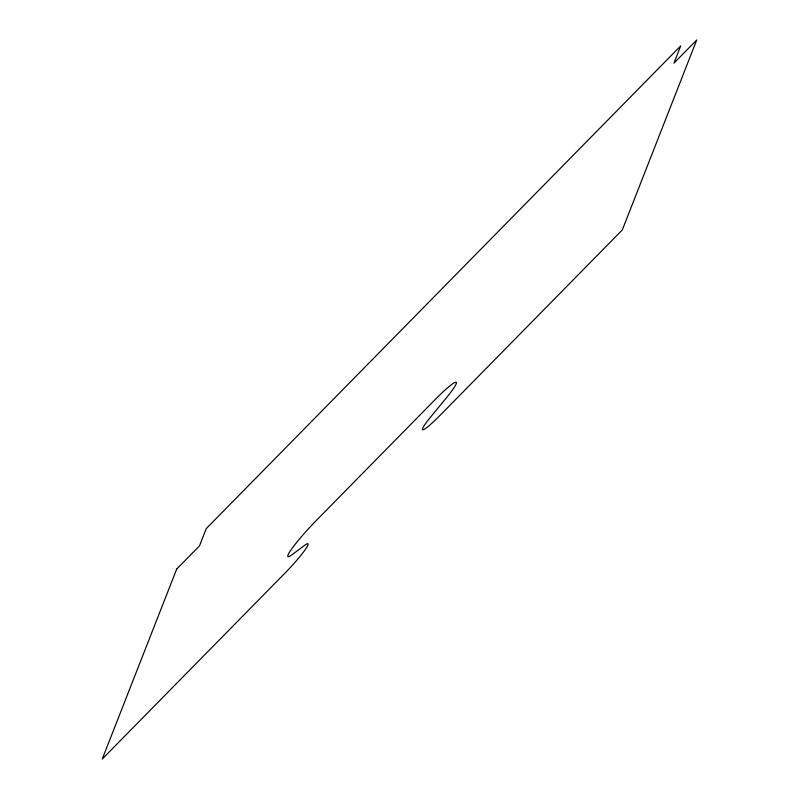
<?xml version="1.0" encoding="UTF-8"?>
<svg xmlns="http://www.w3.org/2000/svg" width="799" height="799" viewBox="0 0 799 799"><rect width="100%" height="100%" fill="white"/><g stroke="black" fill="none" stroke-linecap="round" stroke-linejoin="round"><path stroke-width="1.2" d="M176.699 569.058L102.242 759.05L284.394 573.732A30.282 3.166 -47.1 0 0 305.238 549.632A30.282 3.166 -47.1 0 0 304.109 545.697L292.734 554.226A37.014 3.875 -47.1 0 1 291.345 549.412A37.014 3.875 -47.1 0 1 316.823 519.959L434.786 399.949A37.014 3.875 -47.1 0 1 455.67 382.232A37.014 3.875 -47.1 0 1 446.172 398.112L430.831 416.768A30.282 3.166 -47.1 0 0 423.061 429.762A30.282 3.166 -47.1 0 0 440.149 415.27L622.301 229.942L696.758 39.95L673.947 63.161L680.718 45.883L206.282 528.578L199.51 545.847L176.699 569.058"/></g></svg>
